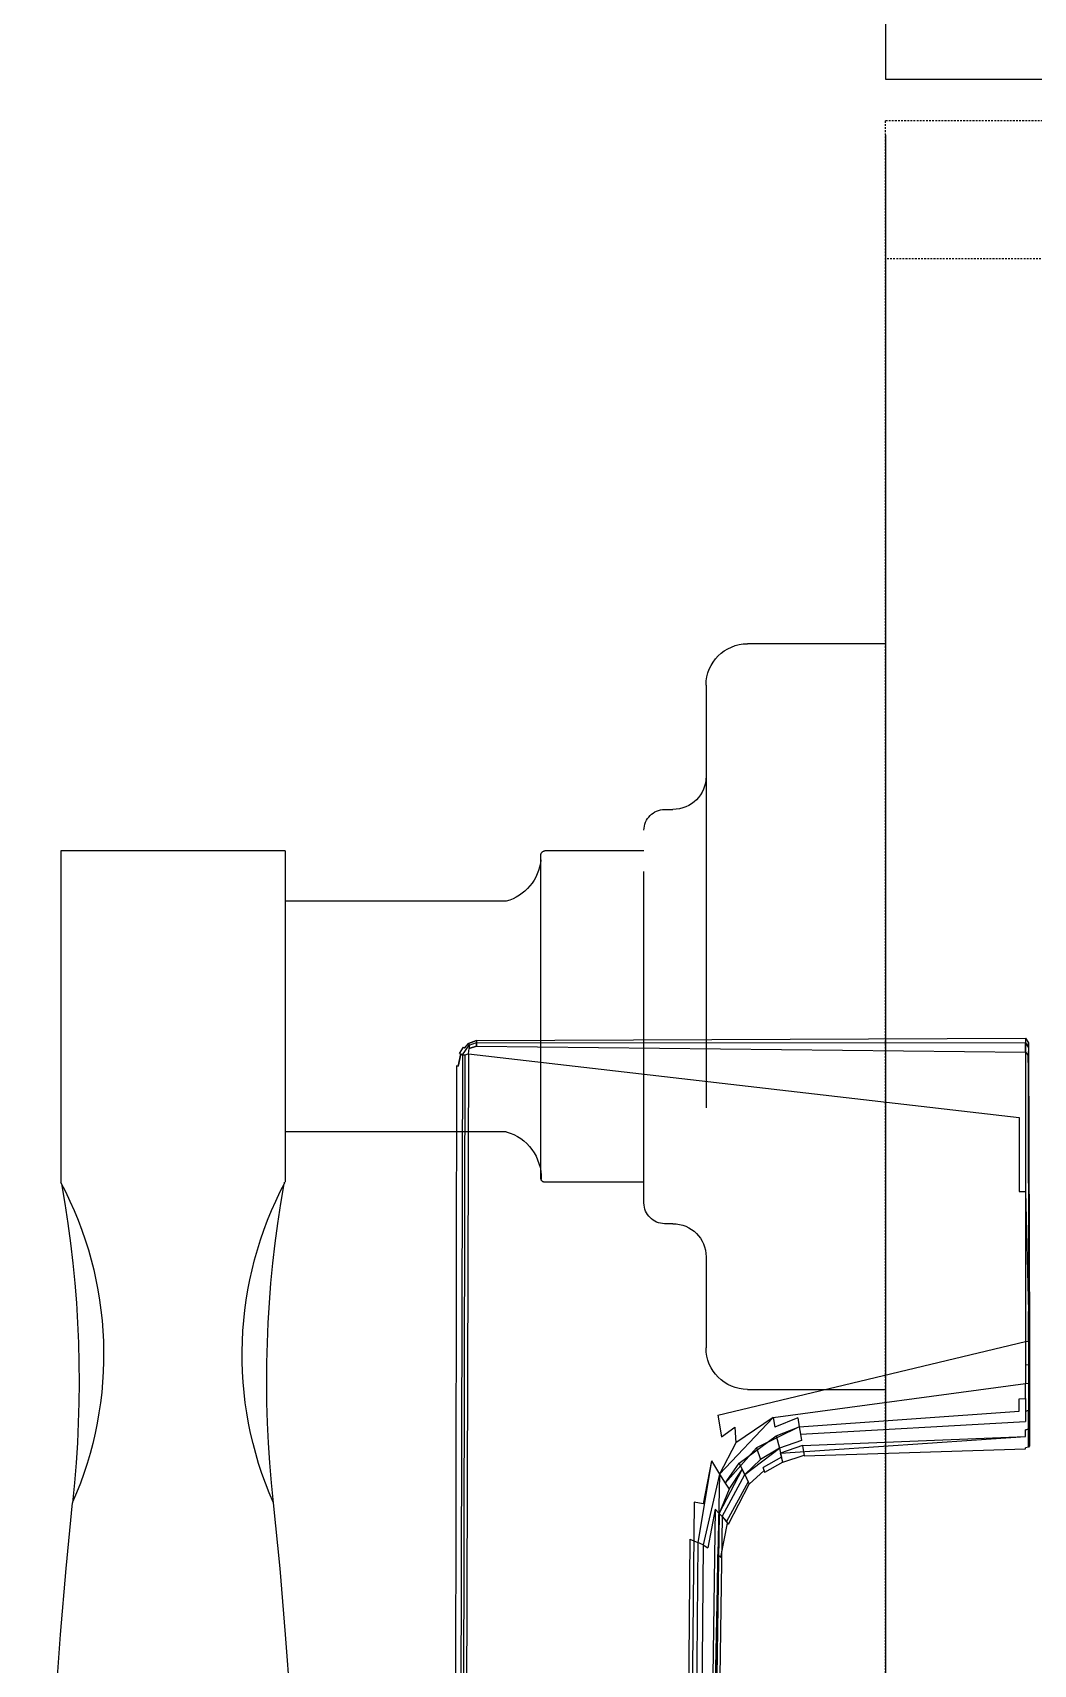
# Model space of a CAD drawing. Extents: x 11992 to 29481, y -6727 to 6811.
# Drawn here: x 17117.8 to 17190.3, y 1429.6 to 1547.8 of the extents above; entities that cross this region are included whole.
import ezdxf

# ---------------------------------------------------------------- set-up
doc = ezdxf.new("R2010")
doc.units = 0
doc.header["$MEASUREMENT"] = 0
doc.linetypes.add('ACAD_ISO03W100', pattern=[30, 12, -18])
doc.linetypes.add('DASH', pattern=[0.35, 0.25, -0.1])
doc.layers.get('0').update_dxf_attribs({"color": 8, "linetype": 'CONTINUOUS'})
for name, color, linetype in [('FF-DOOR【门】', 8, 'CONTINUOUS'), ('FF-DOOR【门套】', 8, 'CONTINUOUS'), ('mat', 8, 'CONTINUOUS'), ('RC-FIN', 8, 'CONTINUOUS')]:
    doc.layers.add(name, color=color, linetype=linetype)

# ---------------------------------------------------------------- blocks, each defined once
blk = doc.blocks.new('锁具横_现代风格')
at = {"layer": 'mat', "color": 252, "linetype": 'ACAD_ISO03W100', "ltscale": 2}
for p, q in [((-4099.21, 1604.73), (-4099.21, 1614.74)), ((-4045.21, 1614.74), (-4099.21, 1614.74)), ((-4045.21, 1614.74), (-4045.21, 1604.73)), ((-4089.61, 1601.73), (-4096.21, 1601.73)), ((-4054.81, 1601.73), (-4089.61, 1601.73)), ((-4048.21, 1601.73), (-4054.81, 1601.73)), ((-4087.21, 1599.33), (-4087.21, 1598.73)), ((-4057.21, 1598.73), (-4057.21, 1599.33)), ((-4085.71, 1597.23), (-4058.71, 1597.23)), ((-4084.21, 1597.23), (-4084.21, 1590.06)), ((-4060.21, 1597.23), (-4060.21, 1590.06)), ((-4083.91, 1589.76), (-4060.51, 1589.76)), ((-4060.21, 1571.24), (-4084.21, 1571.24)), ((-4060.21, 1571.24), (-4060.21, 1554.98)), ((-4060.21, 1554.98), (-4084.21, 1554.98))]:
    blk.add_line(p, q, dxfattribs=at)
for points in [[(-4084, 1589.78, -0.34884), (-4080.56, 1587.25), (-4080.56, 1571.23)], [(-4060.87, 1589.76, 0.311671), (-4063.85, 1587.25), (-4063.85, 1571.23)]]:
    blk.add_lwpolyline(points, format="xyb", dxfattribs=at)
for centre, radius, start, end in [((-4096.21, 1604.73), 3, 180, 270), ((-4048.21, 1604.73), 3, 270, 0), ((-4089.61, 1599.33), 2.4, 0, 90), ((-4054.81, 1599.33), 2.4, 90, 180), ((-4085.71, 1598.73), 1.5, 180, 270), ((-4058.71, 1598.73), 1.5, 270, 0), ((-4083.91, 1590.06), 0.3, 180, 270), ((-4060.51, 1590.06), 0.3, 270, 0), ((-4150.3, 1151.72), 420.85, 84.1517, 94.5775), ((-4096.69, 1594.68), 26.56, 246.1775, 298.0384), ((-4098.6, 1650.82), 80.92, 263.7444, 280.1567), ((-4137.34, 596.36), 976.25, 86.87986, 86.88718), ((-4096.69, 1531.53), 26.56, 61.9616, 113.8225), ((-4150.3, 1974.49), 420.85, 265.4225, 275.8483), ((-4098.6, 1475.39), 80.92, 79.8433, 96.2556)]:
    blk.add_arc(centre, radius, start, end, dxfattribs=at)
blk = doc.blocks.new('*U7')
at = {"layer": 'FF-DOOR【门】', "color": 8, "linetype": 'DASH', "ltscale": 0.5}
blk.add_line((-843.84, 45), (-843.84, 0), dxfattribs=at)
blk.add_lwpolyline([(-703.84, 0), (-853.84, 0), (-853.84, 45)], dxfattribs=at)
at = {"layer": 'FF-DOOR【门套】', "elevation": 0}
blk.add_lwpolyline([(-844.84, 140), (-854.84, 140), (-854.84, 125), (-860.84, 125), (-860.84, 140), (-880.84, 140), (-880.84, 0), (-872.84, 0), (-872.84, 15), (-866.84, 15), (-866.84, 0), (-856.84, 0), (-856.84, 50), (-844.84, 50), (-844.84, 140)], dxfattribs=at)
at = {"layer": 'FF-DOOR【门】', "color": 8, "linetype": 'DASH', "ltscale": 0.5, "xscale": -1}
blk.add_blockref('锁具横_现代风格', (-4861.16, -1614.74), dxfattribs=at)

msp = doc.modelspace()

# ---------------------------------------------------------------- linework, layer by layer
for p, q in [((17149.96, 1474.77, -1528.35), (17189.74, 1474.94, -1528.29)), ((17149.96, 1474.77, -1538.44), (17189.74, 1474.94, -1538.49)), ((17189.74, 1474.94, -1528.29), (17189.73, 1474.6, -1527.86)), ((17189.74, 1474.94, -1538.49), (17189.73, 1474.6, -1538.93)), ((17189.74, 1474.94, -1528.29), (17189.96, 1474.6, -1528.24)), ((17189.74, 1474.94, -1538.49), (17189.96, 1474.6, -1538.55)), ((17189.74, 1474.94, -1528.29), (17189.74, 1474.94, -1538.49)), ((17148.96, 1473.74, -1528.05), (17148.6, 1326.69, -1528.2)), ((17148.96, 1473.74, -1538.73), (17148.6, 1326.69, -1538.59)), ((17148.84, 1473.79, -1538.43), (17148.63, 1472.9, -1538.44)), ((17148.63, 1472.9, -1528.35), (17148.84, 1473.79, -1528.35)), ((17148.75, 1473.83, -1528.81), (17149.02, 1474.28, -1528.81)), ((17148.75, 1473.83, -1537.98), (17149.02, 1474.28, -1537.98)), ((17148.75, 1473.83, -1528.81), (17148.84, 1473.79, -1528.35)), ((17148.75, 1473.83, -1528.81), (17148.75, 1473.83, -1537.98)), ((17148.75, 1473.83, -1537.98), (17148.84, 1473.79, -1538.43)), ((17148.84, 1473.79, -1538.43), (17148.96, 1473.74, -1538.73)), ((17148.84, 1473.79, -1528.35), (17148.96, 1473.74, -1528.05)), ((17148.96, 1473.74, -1538.73), (17149.43, 1474.42, -1538.73)), ((17148.96, 1473.74, -1528.05), (17149.43, 1474.42, -1528.05)), ((17148.96, 1473.74, -1538.73), (17149.13, 1473.73, -1538.92)), ((17148.96, 1473.74, -1528.05), (17149.13, 1473.73, -1527.87)), ((17149.38, 1473.81, -1527.75), (17148.98, 1326.77, -1527.95)), ((17149.38, 1473.81, -1539.03), (17148.98, 1326.77, -1538.84)), ((17149.02, 1474.28, -1537.98), (17149.09, 1474.22, -1538.43)), ((17149.02, 1474.28, -1528.81), (17149.09, 1474.22, -1528.36)), ((17149.09, 1474.22, -1538.43), (17149.39, 1474.54, -1538.43)), ((17149.09, 1474.22, -1528.36), (17149.39, 1474.54, -1528.35)), ((17149.13, 1473.73, -1527.87), (17149.38, 1473.81, -1527.75)), ((17149.13, 1473.73, -1538.92), (17149.38, 1473.81, -1539.03)), ((17149.38, 1473.81, -1527.75), (17149.44, 1474.19, -1527.87)), ((17149.38, 1473.81, -1539.03), (17149.44, 1474.19, -1538.92)), ((17149.38, 1473.81, -1539.03), (17189.28, 1469.18, -1540.96)), ((17149.39, 1474.54, -1528.35), (17149.96, 1474.77, -1528.35)), ((17149.96, 1474.77, -1538.44), (17149.39, 1474.54, -1538.43)), ((17149.43, 1474.42, -1528.05), (17149.39, 1474.54, -1528.35)), ((17149.39, 1474.54, -1528.35), (17149.39, 1474.54, -1538.43)), ((17149.39, 1474.54, -1538.43), (17149.43, 1474.42, -1538.73)), ((17149.43, 1474.42, -1538.73), (17149.97, 1474.62, -1538.76)), ((17149.43, 1474.42, -1528.05), (17149.97, 1474.62, -1528.03)), ((17149.43, 1474.42, -1538.73), (17149.44, 1474.19, -1538.92)), ((17149.43, 1474.42, -1528.05), (17149.44, 1474.19, -1527.87)), ((17149.96, 1474.35, -1538.97), (17149.44, 1474.19, -1538.92)), ((17149.44, 1474.19, -1527.87), (17149.96, 1474.35, -1527.82)), ((17149.96, 1474.77, -1528.35), (17149.97, 1474.62, -1528.03)), ((17149.96, 1474.77, -1528.35), (17149.96, 1474.77, -1538.44)), ((17149.96, 1474.77, -1538.44), (17149.97, 1474.62, -1538.76)), ((17149.97, 1474.62, -1538.76), (17149.96, 1474.35, -1538.97)), ((17149.96, 1474.35, -1527.82), (17149.97, 1474.62, -1528.03)), ((17149.96, 1474.35, -1527.82), (17189.73, 1473.92, -1527.44)), ((17149.96, 1474.35, -1538.97), (17189.73, 1473.92, -1539.35)), ((17149.97, 1474.62, -1538.76), (17189.73, 1474.6, -1538.93)), ((17149.97, 1474.62, -1528.03), (17189.73, 1474.6, -1527.86)), ((17189.95, 1474.29, -1538.97), (17189.73, 1474.6, -1538.93)), ((17189.73, 1473.92, -1527.44), (17189.73, 1474.6, -1527.86)), ((17189.73, 1474.6, -1538.93), (17189.73, 1473.92, -1539.35)), ((17189.73, 1474.6, -1527.86), (17189.95, 1474.29, -1527.82)), ((17189.73, 1473.92, -1527.44), (17189.94, 1473.67, -1527.43)), ((17189.73, 1473.92, -1539.35), (17189.94, 1473.67, -1539.36)), ((17189.73, 1473.92, -1527.44), (17189.74, 1452.97, -1523.44)), ((17189.73, 1473.92, -1539.35), (17189.74, 1463.82, -1542.23)), ((17189.95, 1474.29, -1538.97), (17189.94, 1473.67, -1539.36)), ((17189.95, 1474.29, -1527.82), (17189.94, 1473.67, -1527.43)), ((17189.96, 1474.6, -1538.55), (17189.95, 1474.29, -1538.97)), ((17189.95, 1474.29, -1527.82), (17189.96, 1474.6, -1528.24)), ((17189.95, 1474.29, -1527.82), (17190.04, 1453.04, -1523.61)), ((17189.95, 1474.29, -1538.97), (17190.04, 1453.04, -1543.17)), ((17189.96, 1474.6, -1528.24), (17189.96, 1474.6, -1538.55)), ((17148.52, 1472.93, -1537.98), (17148.27, 1326.49, -1537.9)), ((17148.52, 1472.93, -1528.81), (17148.27, 1326.49, -1528.88)), ((17148.52, 1472.93, -1528.81), (17148.63, 1472.9, -1528.35)), ((17148.63, 1472.9, -1538.44), (17148.52, 1472.93, -1537.98)), ((17148.52, 1472.93, -1528.81), (17148.52, 1472.93, -1537.98)), ((17149.13, 1473.73, -1527.87), (17148.78, 1326.76, -1528.04)), ((17149.13, 1473.73, -1538.92), (17148.78, 1326.76, -1538.75)), ((17189.95, 1472.65, -1527), (17189.94, 1473.67, -1527.43)), ((17189.94, 1473.67, -1539.36), (17189.96, 1455.14, -1543.42)), ((17189.95, 1472.65, -1527), (17189.96, 1455.14, -1523.37)), ((17189.28, 1469.18, -1540.96), (17189.28, 1463.83, -1542.22)), ((17189.28, 1463.83, -1542.22), (17189.74, 1463.82, -1542.23)), ((17189.74, 1463.82, -1542.23), (17189.96, 1455.14, -1543.42)), ((17189.96, 1453, -1523.49), (17189.96, 1455.14, -1523.37)), ((17189.96, 1455.14, -1543.42), (17189.96, 1453, -1543.3)), ((17167.45, 1447.63, -1539.79), (17189.74, 1452.97, -1543.34)), ((17189.74, 1452.97, -1523.44), (17189.96, 1453, -1523.49)), ((17189.74, 1452.97, -1543.34), (17189.74, 1451.27, -1542.94)), ((17189.74, 1452.97, -1523.44), (17189.74, 1449.92, -1524.46)), ((17189.96, 1453, -1523.49), (17190.04, 1453.04, -1523.61)), ((17189.96, 1453, -1543.3), (17190.04, 1453.04, -1543.17)), ((17189.96, 1453, -1523.49), (17189.96, 1449.96, -1524.49)), ((17189.96, 1453, -1543.3), (17189.96, 1451.31, -1542.91)), ((17190.04, 1453.04, -1543.17), (17190.04, 1450.03, -1542.2)), ((17190.04, 1453.04, -1523.61), (17190.04, 1450.03, -1524.59)), ((17189.74, 1451.27, -1542.94), (17189.96, 1451.31, -1542.91)), ((17189.96, 1451.31, -1542.91), (17189.96, 1449.96, -1542.3)), ((17189.74, 1451.27, -1542.94), (17189.74, 1449.92, -1542.33)), ((17171.45, 1447.46, -1539.9), (17189.74, 1449.92, -1542.33)), ((17171.45, 1447.46, -1526.88), (17189.74, 1449.92, -1524.46)), ((17189.74, 1449.92, -1524.46), (17189.96, 1449.96, -1524.49)), ((17189.74, 1448.84, -1525.22), (17189.74, 1449.92, -1524.46)), ((17189.96, 1449.96, -1542.3), (17190.04, 1450.03, -1542.2)), ((17189.96, 1449.96, -1524.49), (17190.04, 1450.03, -1524.59)), ((17189.96, 1449.96, -1542.3), (17189.96, 1447.98, -1540.68)), ((17189.96, 1449.96, -1524.49), (17189.96, 1447.98, -1526.11)), ((17190.04, 1446.72, -1538.69), (17190.04, 1450.03, -1542.2)), ((17190.04, 1450.03, -1524.59), (17190.04, 1445.41, -1532.31)), ((17173.35, 1446.79, -1527.47), (17189.28, 1447.91, -1526.1)), ((17189.28, 1448.81, -1525.25), (17189.74, 1448.84, -1525.22)), ((17189.28, 1447.91, -1526.1), (17189.28, 1448.81, -1525.25)), ((17189.74, 1448.84, -1525.22), (17189.74, 1447.93, -1526.08)), ((17189.74, 1447.93, -1526.08), (17189.96, 1447.98, -1526.11)), ((17189.96, 1447.98, -1540.68), (17189.74, 1447.93, -1540.71)), ((17189.74, 1447.93, -1540.71), (17189.74, 1447.18, -1539.77)), ((17189.96, 1447.98, -1526.11), (17189.96, 1446.62, -1528.03)), ((17189.96, 1446.62, -1538.76), (17189.96, 1447.98, -1540.68)), ((17167.45, 1447.63, -1539.79), (17167.71, 1446.05, -1539.65)), ((17167.58, 1443.35, -1527.67), (17171.45, 1447.46, -1526.88)), ((17167.71, 1446.05, -1539.65), (17168.68, 1446.77, -1539.78)), ((17168.68, 1446.77, -1539.78), (17168.75, 1445.63, -1539.54)), ((17171.45, 1447.46, -1539.9), (17168.75, 1445.63, -1539.54)), ((17173.35, 1446.79, -1539.31), (17170.25, 1445.27, -1538.98)), ((17171.45, 1447.46, -1526.88), (17171.57, 1446.75, -1527.23)), ((17171.45, 1447.46, -1539.9), (17171.57, 1446.75, -1539.56)), ((17173.25, 1447.43, -1527.02), (17171.57, 1446.75, -1527.23)), ((17173.25, 1447.43, -1539.76), (17171.57, 1446.75, -1539.56)), ((17171.69, 1446.14, -1527.65), (17173.35, 1446.79, -1527.47)), ((17173.25, 1447.43, -1527.02), (17173.35, 1446.79, -1527.47)), ((17173.25, 1447.43, -1539.76), (17173.35, 1446.79, -1539.31)), ((17173.35, 1446.79, -1539.31), (17173.44, 1446.25, -1538.78)), ((17173.44, 1446.25, -1538.78), (17189.74, 1447.18, -1539.77)), ((17189.96, 1446.62, -1538.76), (17189.74, 1446.57, -1538.78)), ((17189.74, 1446.57, -1528), (17189.96, 1446.62, -1528.03)), ((17189.74, 1446.09, -1537.75), (17189.74, 1446.57, -1538.78)), ((17189.74, 1446.09, -1529.04), (17189.74, 1446.57, -1528)), ((17189.96, 1446.62, -1538.76), (17190.04, 1446.72, -1538.69)), ((17189.96, 1446.62, -1528.03), (17189.96, 1445.31, -1532.29)), ((17189.96, 1445.31, -1534.49), (17189.96, 1446.62, -1538.76)), ((17190.04, 1445.41, -1532.31), (17190.04, 1446.72, -1538.69)), ((17168.75, 1445.63, -1539.54), (17167.58, 1443.35, -1539.12)), ((17169, 1444.15, -1527.95), (17171.69, 1446.14, -1527.65)), ((17171.69, 1446.14, -1527.65), (17171.91, 1445.23, -1528.75)), ((17173.52, 1445.8, -1538.15), (17171.91, 1445.23, -1538.03)), ((17172, 1444.88, -1537.31), (17189.74, 1446.09, -1537.75)), ((17173.59, 1445.43, -1529.38), (17172, 1444.88, -1529.47)), ((17173.44, 1446.25, -1538.78), (17173.52, 1445.8, -1538.15)), ((17173.59, 1445.43, -1529.38), (17189.74, 1446.09, -1529.04)), ((17173.59, 1445.43, -1529.38), (17173.71, 1444.68, -1533.39)), ((17190.04, 1445.41, -1532.31), (17189.96, 1445.31, -1532.29)), ((17166.99, 1444.33, -1527.35), (17166, 1438.4, -1527.8)), ((17166.99, 1444.33, -1539.43), (17166.4, 1441.2, -1539.12)), ((17166.99, 1444.33, -1539.43), (17167.58, 1443.35, -1539.12)), ((17166.99, 1444.33, -1527.35), (17167.58, 1443.35, -1527.67)), ((17167.99, 1442.7, -1538.69), (17170.25, 1445.27, -1538.98)), ((17169.4, 1443.33, -1529.01), (17171.91, 1445.23, -1528.75)), ((17169.4, 1443.33, -1537.78), (17170.54, 1444.41, -1537.91)), ((17170.25, 1445.27, -1538.98), (17170.54, 1444.41, -1537.91)), ((17171.91, 1445.23, -1538.03), (17170.54, 1444.41, -1537.91)), ((17172.07, 1444.59, -1530.33), (17170.74, 1443.83, -1530.42)), ((17172.15, 1444.22, -1534.46), (17170.84, 1443.49, -1534.43)), ((17171.91, 1445.23, -1538.03), (17172, 1444.88, -1537.31)), ((17171.91, 1445.23, -1528.75), (17172, 1444.88, -1529.47)), ((17172, 1444.88, -1529.47), (17172.07, 1444.59, -1530.33)), ((17172.15, 1444.22, -1534.46), (17172, 1444.88, -1537.31)), ((17172.15, 1444.22, -1534.46), (17173.7, 1444.73, -1534.48)), ((17173.71, 1444.68, -1533.39), (17173.7, 1444.73, -1534.48)), ((17173.71, 1444.68, -1533.39), (17189.74, 1445.2, -1533.39)), ((17189.96, 1445.31, -1532.29), (17189.74, 1445.26, -1532.29)), ((17189.96, 1445.31, -1534.49), (17189.74, 1445.26, -1534.5)), ((17189.74, 1445.2, -1533.39), (17189.74, 1445.26, -1532.29)), ((17189.74, 1445.2, -1533.39), (17189.74, 1445.26, -1534.5)), ((17189.96, 1445.31, -1532.29), (17189.96, 1445.31, -1534.49)), ((17167.58, 1443.35, -1539.12), (17165.12, 1326.79, -1538.46)), ((17167.58, 1443.35, -1527.67), (17166.4, 1438.23, -1528.04)), ((17167.55, 1440.52, -1528.7), (17169.22, 1443.69, -1528.43)), ((17167.58, 1443.35, -1539.12), (17167.99, 1442.7, -1538.69)), ((17167.58, 1443.35, -1527.67), (17167.99, 1442.7, -1528.09)), ((17167.77, 1440.28, -1529.25), (17169.4, 1443.33, -1529.01)), ((17167.99, 1442.7, -1528.09), (17169, 1444.15, -1527.95)), ((17168.27, 1442.27, -1538.22), (17169.22, 1443.69, -1538.35)), ((17169, 1444.15, -1527.95), (17169.22, 1443.69, -1528.43)), ((17169.22, 1443.69, -1538.35), (17169.4, 1443.33, -1537.78)), ((17169.4, 1443.33, -1529.01), (17169.22, 1443.69, -1528.43)), ((17169.4, 1443.33, -1529.01), (17169.72, 1442.63, -1531.41)), ((17169.4, 1443.33, -1537.78), (17169.64, 1442.81, -1536.28)), ((17169.72, 1442.63, -1531.41), (17170.8, 1443.62, -1531.35)), ((17169.72, 1442.63, -1535.37), (17170.8, 1443.62, -1535.43)), ((17170.8, 1443.62, -1531.35), (17170.74, 1443.83, -1530.42)), ((17170.8, 1443.62, -1531.35), (17170.84, 1443.49, -1534.43)), ((17170.8, 1443.62, -1535.43), (17170.84, 1443.49, -1534.43)), ((17168.27, 1442.27, -1538.22), (17167.55, 1440.52, -1538.09)), ((17167.99, 1442.7, -1538.69), (17168.27, 1442.27, -1538.22)), ((17169.64, 1442.81, -1536.28), (17168.07, 1439.93, -1536.12)), ((17168.22, 1439.73, -1532.45), (17169.72, 1442.63, -1531.41)), ((17169.64, 1442.81, -1536.28), (17169.72, 1442.63, -1535.37)), ((17169.72, 1442.63, -1531.41), (17169.72, 1442.63, -1535.37)), ((17165.73, 1441.34, -1539.25), (17164.6, 1326.77, -1538.6)), ((17167.26, 1440.83, -1538.54), (17165.68, 1326.74, -1538)), ((17166.4, 1441.2, -1539.12), (17165.73, 1441.34, -1539.25)), ((17167.26, 1440.83, -1528.24), (17166.74, 1438.03, -1528.38)), ((17167.26, 1440.83, -1538.54), (17167.55, 1440.52, -1538.09)), ((17167.26, 1440.83, -1528.24), (17167.55, 1440.52, -1528.7)), ((17167.55, 1440.52, -1528.7), (17165.91, 1326.66, -1529.14)), ((17167.77, 1440.28, -1537.54), (17166.13, 1326.58, -1537.18)), ((17167.77, 1440.28, -1537.54), (17167.55, 1440.52, -1538.09)), ((17167.55, 1440.52, -1528.7), (17167.77, 1440.28, -1529.25)), ((17167.66, 1437.34, -1531.58), (17168.16, 1439.81, -1531.53)), ((17167.77, 1440.28, -1529.25), (17168.16, 1439.81, -1531.53)), ((17167.77, 1440.28, -1537.54), (17168.07, 1439.93, -1536.12)), ((17168.22, 1439.73, -1532.45), (17168.07, 1439.93, -1536.12)), ((17168.16, 1439.81, -1531.53), (17168.22, 1439.73, -1532.45)), ((17165.42, 1438.64, -1527.64), (17164.6, 1326.77, -1528.18)), ((17166, 1438.4, -1527.8), (17165.12, 1326.79, -1528.32)), ((17165.42, 1438.64, -1527.64), (17166, 1438.4, -1527.8)), ((17166.4, 1438.23, -1528.04), (17166, 1438.4, -1527.8)), ((17166.4, 1438.23, -1528.04), (17165.42, 1326.79, -1528.52)), ((17167.43, 1437.54, -1529.99), (17166.31, 1326.5, -1530.19)), ((17166.4, 1438.23, -1528.04), (17166.74, 1438.03, -1528.38)), ((17167.43, 1437.54, -1529.99), (17167.66, 1437.34, -1531.58))]:
    msp.add_line(p, q)
at = {"layer": 'RC-FIN', "linetype": 'ByBlock'}
msp.add_line((17179.61, 1540.37, 0), (17179.61, 706.54, 0), dxfattribs=at)

# ---------------------------------------------------------------- block references
at = {"rotation": 270}
msp.add_blockref('*U7', (17179.61, 687.55), dxfattribs=at)

doc.saveas('drawing.dxf')
